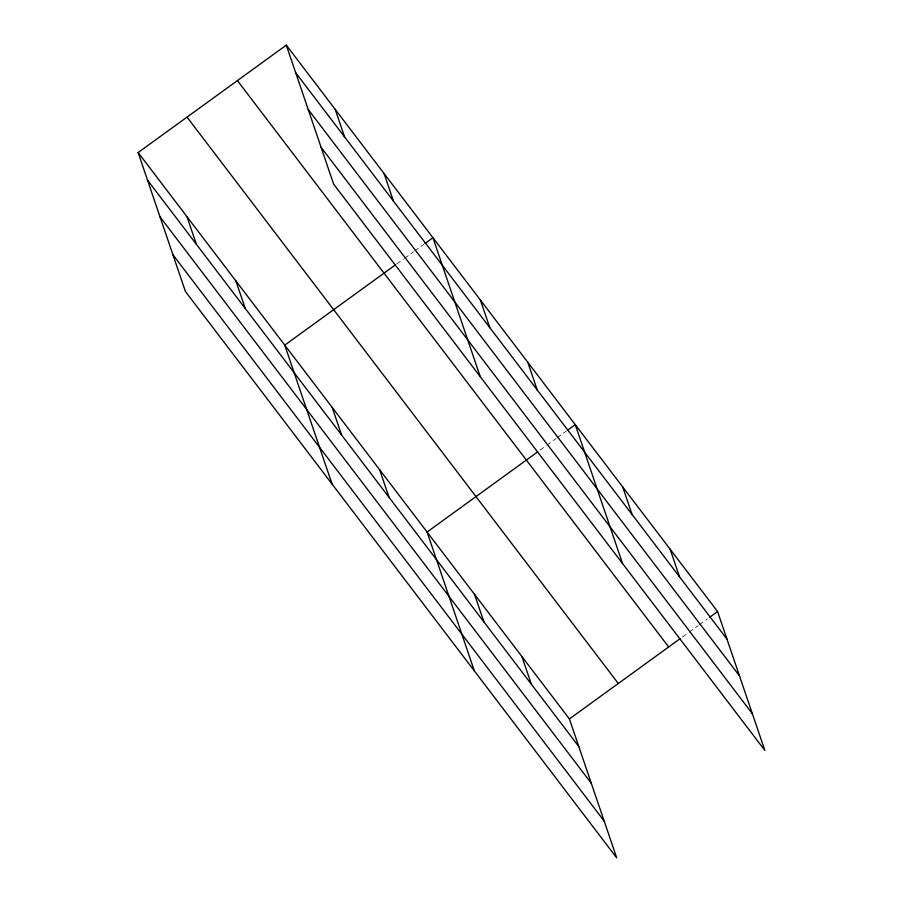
<?xml version="1.0" encoding="UTF-8"?>
<svg xmlns="http://www.w3.org/2000/svg" width="903" height="903" viewBox="0 0 903 903"><rect width="100%" height="100%" fill="white"/><g stroke="black" fill="none" stroke-linecap="round" stroke-linejoin="round"><path stroke-width="0.68" stroke-dasharray="4.51 3.39" d="M396.552 264.094L403.381 259.15M404.51 258.326L413.608 251.734M414.748 250.91L423.846 244.318M540.005 450.179L545.694 446.059M546.834 445.235L555.932 438.644M557.061 437.82L566.158 431.228M682.329 637.089L688.007 632.969M689.147 632.145L698.245 625.553M699.385 624.729L707.342 618.95"/><path stroke-width="1.35" d="M138.136 152.551L569.398 718.935L616.693 857.85L185.42 291.466L138.136 152.551L286.307 45.15L717.58 611.534L764.864 750.449L333.602 184.065L286.307 45.15M395.412 264.918L284.761 345.127L332.056 484.031M424.986 243.494L432.943 237.726L480.227 376.63M537.736 451.827L427.085 532.036L474.368 670.94M567.298 430.404L575.256 424.624L622.551 563.54M569.398 718.935L680.049 638.737M709.623 617.302L717.58 611.534M295.71 72.748L726.971 639.132M308.216 109.477L739.478 675.862M321.096 147.324L752.357 713.709M237.41 80.593L668.683 646.977M187.034 117.108L618.295 683.492M147.528 180.148L578.789 746.533M160.034 216.878L591.296 783.273M172.913 254.725L604.186 821.12M670.139 549.238L679.53 576.825M622.698 486.931L632.089 514.529M527.826 362.329L537.217 389.927M480.385 300.022L489.776 327.62M384.068 173.534L393.46 201.132M521.957 656.639L531.359 684.237M335.194 109.342L344.585 136.94M474.515 594.332L483.918 621.93M379.644 469.729L389.035 497.327M332.202 407.422L341.594 435.02M235.886 280.935L245.277 308.533M187.011 216.743L196.402 244.341"/></g></svg>
